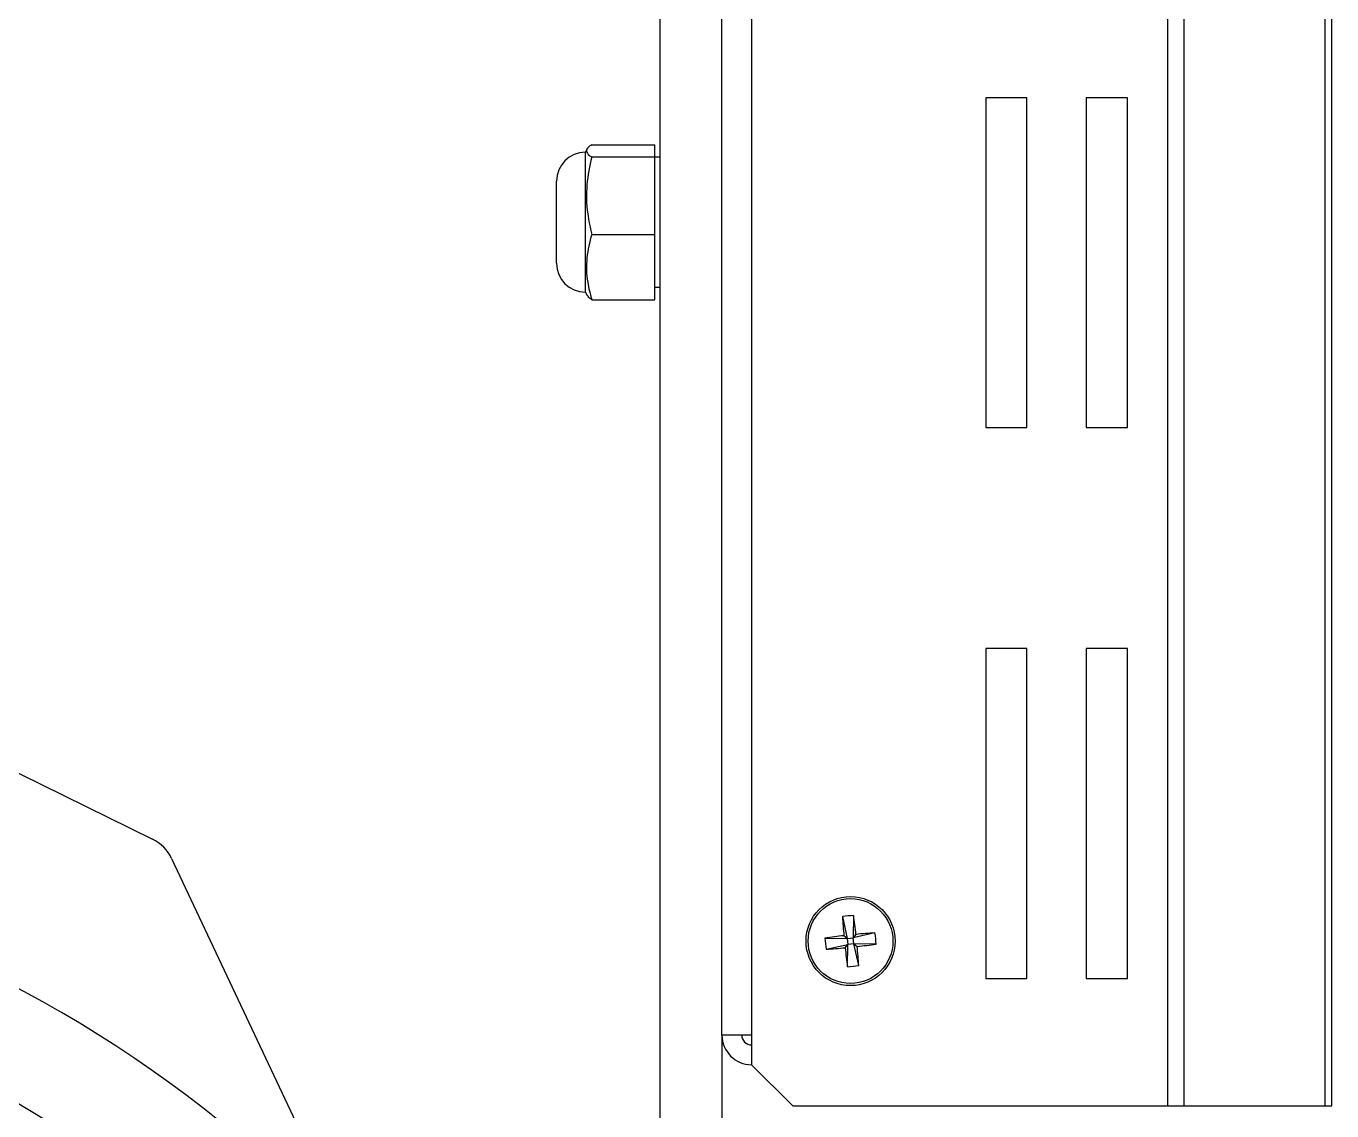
# Model space of a CAD drawing. Extents: x 17.1 to 113.1, y 3.8 to 84.5.
# Drawn here: x 108.75 to 112.711, y 38.812 to 42.101 of the extents above; entities that cross this region are included whole.
import ezdxf

# ---------------------------------------------------------------- set-up
doc = ezdxf.new("R2010")
doc.units = 0
doc.header["$MEASUREMENT"] = 0
doc.layers.add('OBJECT', color=7, linetype='CONTINUOUS')

msp = doc.modelspace()

# ---------------------------------------------------------------- linework, layer by layer
at = {"layer": 'OBJECT'}
for p, q in [((112.2133, 38.8265), (112.2133, 45.6015)), ((112.2628, 38.8265), (112.2628, 45.6015)), ((112.6902, 38.8265), (112.6902, 45.6015)), ((112.7107, 38.8265), (112.7107, 45.6015)), ((110.9507, 45.4765), (110.9507, 38.9515)), ((110.8607, 39.0415), (110.8607, 45.3865)), ((110.6727, 44.0365), (110.6727, 35.0639)), ((111.6607, 41.8835), (111.6607, 40.8835)), ((111.7857, 41.8835), (111.6607, 41.8835)), ((111.7857, 40.8835), (111.7857, 41.8835)), ((111.9657, 41.8835), (111.9657, 40.8835)), ((112.0907, 41.8835), (111.9657, 41.8835)), ((112.0907, 40.8835), (112.0907, 41.8835)), ((110.4512, 41.7283), (110.4467, 41.7187)), ((110.4467, 41.2943), (110.4467, 41.7187)), ((110.4655, 41.7413), (110.6567, 41.7413)), ((110.6567, 41.7044), (110.6567, 41.7413)), ((110.4655, 41.7044), (110.6567, 41.7044)), ((110.6567, 41.4695), (110.6567, 41.7044)), ((110.6727, 41.7034), (110.6567, 41.7034)), ((110.3587, 41.3823), (110.3587, 41.6307)), ((110.4655, 41.4695), (110.6567, 41.4695)), ((110.6567, 41.2716), (110.6567, 41.4695)), ((110.4467, 41.2943), (110.4511, 41.2848)), ((110.4655, 41.2716), (110.6567, 41.2716)), ((110.6567, 41.3096), (110.6727, 41.3096)), ((111.6607, 40.8835), (111.7857, 40.8835)), ((111.9657, 40.8835), (112.0907, 40.8835)), ((111.6607, 40.2135), (111.6607, 39.2135)), ((111.7857, 40.2135), (111.6607, 40.2135)), ((111.7857, 39.2135), (111.7857, 40.2135)), ((111.9657, 40.2135), (111.9657, 39.2135)), ((112.0907, 40.2135), (111.9657, 40.2135)), ((112.0907, 39.2135), (112.0907, 40.2135)), ((108.6288, 39.8837), (109.1334, 39.6358)), ((109.1914, 39.5769), (109.6536, 38.5971)), ((110.8605, 39.2148), (110.8605, 39.3882)), ((111.2259, 39.4006), (111.2405, 39.3347)), ((111.2599, 39.4041), (111.2589, 39.3366)), ((111.1731, 39.3357), (111.2405, 39.3347)), ((111.2405, 39.3347), (111.2306, 39.3429)), ((111.2405, 39.3347), (111.2589, 39.3366)), ((111.2405, 39.3347), (111.2424, 39.3163)), ((111.3248, 39.3513), (111.2589, 39.3366)), ((111.2671, 39.3466), (111.2589, 39.3366)), ((111.2608, 39.3182), (111.2589, 39.3366)), ((111.1766, 39.3016), (111.2424, 39.3163)), ((111.2343, 39.3063), (111.2424, 39.3163)), ((111.2415, 39.2489), (111.2424, 39.3163)), ((111.2608, 39.3182), (111.2424, 39.3163)), ((111.2608, 39.3182), (111.2708, 39.3101)), ((111.3283, 39.3173), (111.2608, 39.3182)), ((111.2755, 39.2524), (111.2608, 39.3182)), ((111.6607, 39.2135), (111.7857, 39.2135)), ((111.9657, 39.2135), (112.0907, 39.2135)), ((110.9507, 39.0415), (110.8607, 39.0415)), ((110.8607, 39.0415), (110.8607, 35.0639)), ((110.9507, 38.9515), (111.0757, 38.8265)), ((111.0757, 38.8265), (112.2133, 38.8265)), ((112.2133, 38.8265), (112.2628, 38.8265)), ((112.2628, 38.8265), (112.6902, 38.8265)), ((112.6902, 38.8265), (112.7107, 38.8265))]:
    msp.add_line(p, q, dxfattribs=at)
for radius in [0.135, 0.1287]:
    msp.add_circle((111.2507, 39.3265), radius, dxfattribs=at)
for centre, radius, start, end in [((110.4467, 41.6307), 0.088, 90, 180), ((110.4467, 41.3823), 0.088, 180, 270), ((109.0783, 39.5236), 0.125, 25.2532, 63.8384), ((106.9727, 35.8565), 3.76, 16.2407, 79.9678), ((111.2765, 39.0758), 0.3287, 92.8925, 98.8637), ((113.3528, 39.5449), 2.1318, 183.8827, 185.4397), ((109.1473, 39.112), 2.1327, 6.3168, 7.8731), ((111.4651, 37.2239), 2.1319, 96.3165, 97.8735), ((111.5014, 39.3523), 0.3287, 182.8925, 188.8637), ((111.4692, 37.224), 2.1323, 93.8827, 95.4394), ((111, 39.3007), 0.3287, 2.8925, 8.8637), ((111.0322, 41.4293), 2.1325, 273.8828, 275.4393), ((113.3527, 39.5408), 2.1313, 186.3163, 187.8736), ((111.0362, 41.4297), 2.1325, 276.3168, 277.8733), ((109.1473, 39.1079), 2.1332, 3.8832, 5.4392), ((106.9727, 35.8565), 3.4547, 52.2351, 82.3483), ((111.2249, 39.5772), 0.3287, 272.8923, 278.8636), ((106.9727, 35.8565), 3.375, 56.7599, 86.7016), ((106.9727, 35.8565), 3.36, 54.3364, 86.658), ((106.9727, 35.8565), 3.35, 54.4956, 86.4858), ((110.9507, 39.0415), 0.09, 180, 270), ((110.9507, 39.0415), 0.03, 180, 270), ((106.9727, 35.8565), 3.0068, 19.7991, 86.1975)]:
    msp.add_arc(centre, radius, start, end, dxfattribs=at)
for points, knots in [([(110.4655, 41.7413), (110.462, 41.7389), (110.4526, 41.7325), (110.4473, 41.7216), (110.4546, 41.7117), (110.4632, 41.706), (110.4655, 41.7044)], [0, 0, 0, 0, 0.200134, 0.530785, 0.87144, 1, 1, 1, 1]), ([(110.4655, 41.7044), (110.4596, 41.6765), (110.4476, 41.6197), (110.45, 41.5399), (110.4609, 41.4904), (110.4655, 41.4695)], [0, 0, 0, 0, 0.359917, 0.730732, 1, 1, 1, 1]), ([(110.4655, 41.4695), (110.4596, 41.446), (110.4476, 41.3982), (110.45, 41.3309), (110.4609, 41.2892), (110.4655, 41.2716)], [0, 0, 0, 0, 0.359916, 0.730732, 1, 1, 1, 1]), ([(110.4655, 41.2716), (110.4631, 41.2732), (110.4561, 41.2777), (110.4537, 41.2823), (110.4522, 41.2854)], [0, 0, 0, 0, 0.344758, 1, 1, 1, 1])]:
    msp.add_open_spline(points, degree=3, knots=knots, dxfattribs=at)

doc.saveas('drawing.dxf')
